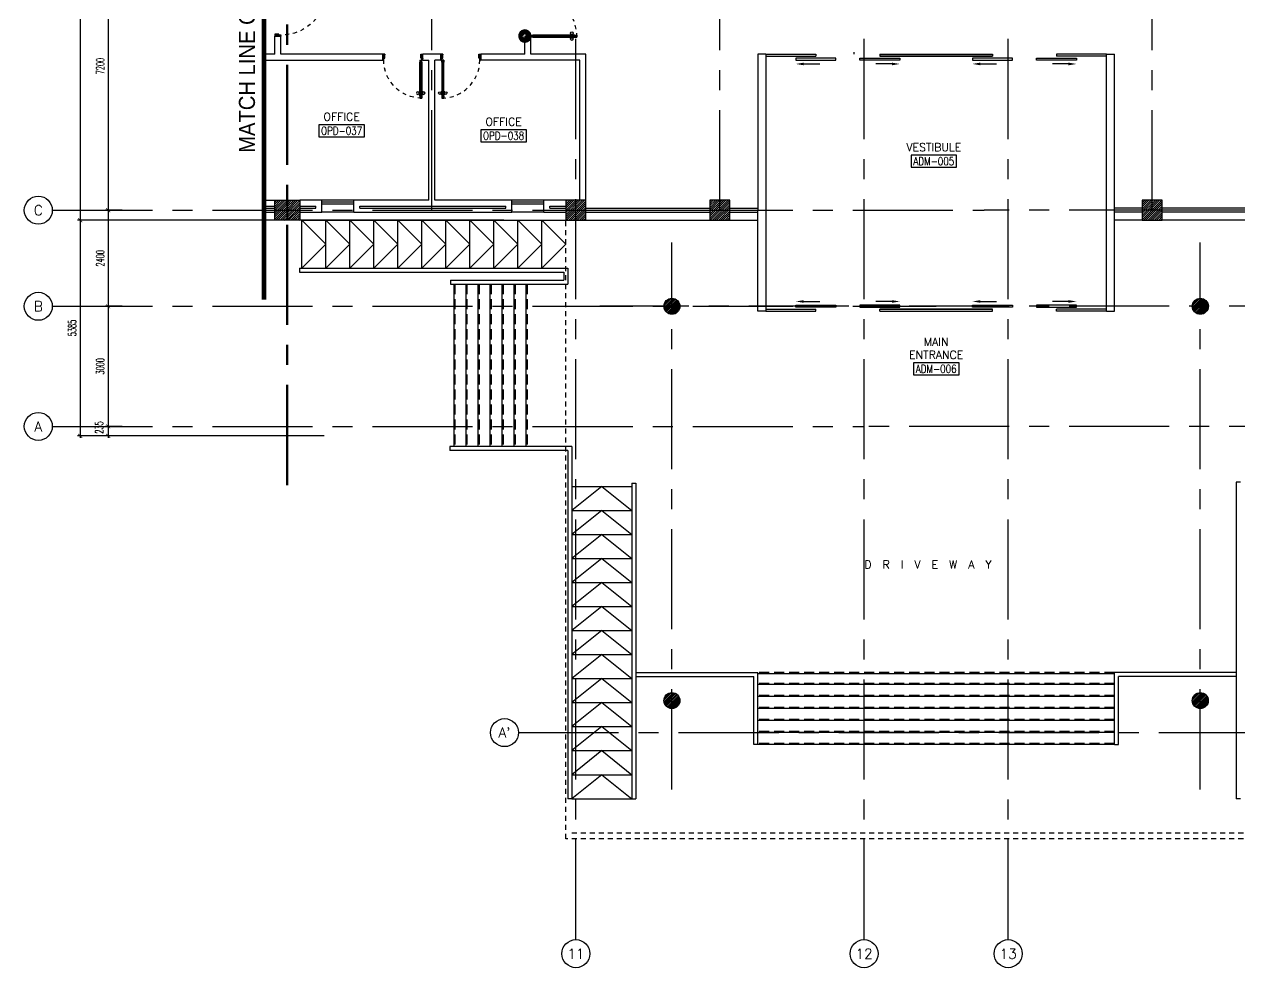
# Model space of a CAD drawing. Extents: x 417866.9 to 417960.2, y 43448 to 43538.2.
# Drawn here: x 417866.92 to 417897.28, y 43447.95 to 43471.52 of the extents above; entities that cross this region are included whole.
import ezdxf
from ezdxf.enums import TextEntityAlignment as Align

# ---------------------------------------------------------------- set-up
doc = ezdxf.new("R2010")
doc.units = 0
doc.header["$MEASUREMENT"] = 0
doc.header["$PDMODE"] = 3
doc.header["$PDSIZE"] = 0.1
for name, pattern in [('CENTER2', [1.125, 0.75, -0.125, 0.125, -0.125]), ('CENTERX2', [4, 2.5, -0.5, 0.5, -0.5]), ('HIDDEN', [0.375, 0.25, -0.125]), ('HIDDEN2', [0.1875, 0.125, -0.0625])]:
    doc.linetypes.add(name, pattern=pattern)
doc.layers.get('0').update_dxf_attribs({"color": 11, "linetype": 'CONTINUOUS'})
doc.layers.get('DEFPOINTS').update_dxf_attribs({"color": 11, "linetype": 'CONTINUOUS'})
for name, color, linetype in [('AX', 11, 'CONTINUOUS'), ('AX-CR', 11, 'CONTINUOUS'), ('AX-DIM', 11, 'CONTINUOUS'), ('AX-TXT', 11, 'CONTINUOUS'), ('AXES', 11, 'CENTERX2'), ('CANOPY-LN', 11, 'CONTINUOUS'), ('COL', 11, 'CONTINUOUS'), ('DOOR', 11, 'CONTINUOUS'), ('ELEV', 11, 'CONTINUOUS'), ('Handrail', 11, 'CONTINUOUS'), ('HAT', 11, 'CONTINUOUS'), ('INSUL', 11, 'CONTINUOUS'), ('Ramb', 11, 'CONTINUOUS'), ('RM-BOX', 11, 'CONTINUOUS'), ('RM-NAME', 11, 'CONTINUOUS'), ('RM-NO', 11, 'CONTINUOUS'), ('SHAFT', 11, 'CONTINUOUS'), ('Step', 11, 'CONTINUOUS'), ('TEXT', 11, 'CONTINUOUS'), ('TXT1', 3, 'CONTINUOUS'), ('WALL', 11, 'CONTINUOUS')]:
    doc.layers.add(name, color=color, linetype=linetype)
doc.layers.add('WIN', color=11, linetype='CONTINUOUS', plot=False)
doc.styles.add('ROMANS', font='ROMANS.shx', dxfattribs={"width": 0.6})
doc.styles.add('TTXT', font='swisse.ttf', dxfattribs={"width": 0.6})
doc.dimstyles.new('STANDARD in', dxfattribs={"dimtxt": 0.2, "dimasz": 0.1, "dimexe": 0.07, "dimexo": 0.05, "dimgap": 0.1, "dimtad": 1, "dimdec": 0, "dimlfac": 1000, "dimzin": 0, "dimdsep": 46, "dimtxsty": 'ROMANS', "dimblk": 'ARCHTICK', "dimcen": 0.05, "dimdle": 0.05, "dimclrd": 7, "dimclre": 7, "dimclrt": 2, "dimadec": 0, "dimazin": 0, "dimtfac": 1, "dimtdec": 0, "dimtmove": 2, "dimatfit": 3, "dimldrblk": 'ARCHTICK', "dimfxl": 0, "dimtolj": 1, "dimtzin": 0, "dimarcsym": 0})

# ---------------------------------------------------------------- blocks, each defined once
blk = doc.blocks.new('COL50')
at = {"layer": 'COL'}
blk.add_lwpolyline([(-250, 250), (-250, -250), (250, -250), (250, 250)], close=True, dxfattribs=at)
blk = doc.blocks.new('*X85')
at = {"color": 0}
for p, q in [((193089, 10708), (193542, 11161)), ((193089, 10761), (193488, 11161)), ((193089, 10814), (193435, 11161)), ((193089, 10867), (193382, 11161)), ((193089, 10920), (193329, 11161)), ((193089, 10973), (193276, 11161)), ((193089, 11026), (193223, 11161)), ((193089, 11079), (193170, 11161)), ((193089, 11132), (193117, 11161)), ((193095, 10661), (193589, 11155)), ((193148, 10661), (193589, 11102)), ((193201, 10661), (193589, 11049)), ((193254, 10661), (193589, 10996)), ((193307, 10661), (193589, 10943)), ((193360, 10661), (193589, 10890)), ((193413, 10661), (193589, 10837)), ((193466, 10661), (193589, 10784)), ((193519, 10661), (193589, 10731)), ((193572, 10661), (193589, 10678))]:
    blk.add_line(p, q, dxfattribs=at)
blk = doc.blocks.new('*X47')
at = {"color": 0}
for p, q in [((84179, 10675), (84665, 11161)), ((84179, 10729), (84612, 11161)), ((84179, 10782), (84559, 11161)), ((84179, 10835), (84506, 11161)), ((84179, 10888), (84453, 11161)), ((84179, 10941), (84400, 11161)), ((84179, 10994), (84347, 11161)), ((84179, 11047), (84294, 11161)), ((84179, 11100), (84240, 11161)), ((84179, 11153), (84187, 11161)), ((84218, 10661), (84679, 11122)), ((84271, 10661), (84679, 11069)), ((84324, 10661), (84679, 11016)), ((84377, 10661), (84679, 10963)), ((84430, 10661), (84679, 10910)), ((84483, 10661), (84679, 10857)), ((84536, 10661), (84679, 10804)), ((84589, 10661), (84679, 10751)), ((84642, 10661), (84679, 10698))]:
    blk.add_line(p, q, dxfattribs=at)
blk = doc.blocks.new('RM1')
at = {"layer": 'RM-BOX'}
blk.add_lwpolyline([(570, -200), (-570, -200), (-570, -500), (570, -500)], close=True, dxfattribs=at)
at = {"layer": 'RM-NAME', "style": 'ROMANS'}
for tag, p in [('ROOMNAME1', (0, 324)), ('ROOMNAME2', (0, 0))]:
    blk.add_attdef(tag, text='', height=200, dxfattribs=at).set_placement(p, align=Align.MIDDLE)
at = {"layer": 'RM-NO', "style": 'ROMANS', "width": 0.8}
blk.add_attdef('ROOMNO', text='', height=200, dxfattribs=at).set_placement((0, -350), align=Align.MIDDLE)
blk = doc.blocks.new('*X129')
at = {"color": 0}
for p, q in [((73379, 10694), (73846, 11161)), ((73379, 10747), (73793, 11161)), ((73379, 10800), (73740, 11161)), ((73379, 10853), (73687, 11161)), ((73379, 10906), (73634, 11161)), ((73379, 10959), (73581, 11161)), ((73379, 11012), (73528, 11161)), ((73379, 11065), (73475, 11161)), ((73379, 11118), (73422, 11161)), ((73399, 10661), (73879, 11141)), ((73452, 10661), (73879, 11088)), ((73505, 10661), (73879, 11035)), ((73558, 10661), (73879, 10982)), ((73611, 10661), (73879, 10929)), ((73664, 10661), (73879, 10876)), ((73717, 10661), (73879, 10823)), ((73770, 10661), (73879, 10770)), ((73823, 10661), (73879, 10717)), ((73876, 10661), (73879, 10664))]:
    blk.add_line(p, q, dxfattribs=at)
blk = doc.blocks.new('DOOR100')
at = {"layer": 'DOOR', "color": 7, "linetype": 'ByBlock'}
for p, q in [((-82, 1128), (-82, 1218)), ((-75, 1218), (-82, 1218)), ((-75, 1250), (-75, 1300)), ((-75, 1300), (-25, 1300)), ((-25, 1300), (-75, 1300)), ((-58, 1250), (-75, 1250)), ((-58, 1250), (-58, 1270)), ((-42, 1270), (-58, 1270)), ((-42, 1250), (-42, 1270)), ((-25, 1250), (-42, 1250)), ((-25, 1250), (-25, 1300)), ((-25, 1218), (-18, 1218)), ((-18, 1128), (-18, 1218)), ((-91, 1205), (-91, 1140)), ((-82, 1205), (-91, 1205)), ((-82, 1140), (-91, 1140)), ((-82, 1205), (-82, 1140)), ((-75, 1128), (-82, 1128)), ((-25, 1128), (-18, 1128)), ((-18, 1205), (-18, 1140)), ((-18, 1205), (-9, 1205)), ((-18, 1140), (-9, 1140)), ((-9, 1205), (-9, 1140)), ((-1200, 0), (-1200, 150)), ((-1200, 150), (-1175, 150)), ((-1200, 150), (-1200, 0)), ((-1150, 0), (-1200, 114)), ((-1150, 0), (-1200, 40)), ((-1150, 0), (-1200, 0)), ((-1175, 150), (-1175, 100)), ((-1175, 100), (-1150, 100)), ((-1150, 0), (-1163, 100)), ((-1150, 100), (-1150, 0)), ((-75, 200), (-58, 200)), ((-75, 150), (-75, 200)), ((-75, 150), (-25, 150)), ((-58, 200), (-58, 180)), ((-58, 180), (-42, 180)), ((-50, 0), (0, 114)), ((-50, 100), (-50, 0)), ((-50, 0), (-37, 100)), ((-25, 100), (-50, 100)), ((-50, 0), (0, 40)), ((-50, 0), (0, 0)), ((-42, 200), (-25, 200)), ((-42, 180), (-42, 200)), ((-25, 200), (-25, 150)), ((0, 150), (-25, 150)), ((-25, 150), (-25, 100)), ((0, 0), (0, 150)), ((0, 150), (0, 0))]:
    blk.add_line(p, q, dxfattribs=at)
at = {"layer": 'DOOR', "linetype": 'ByBlock'}
for p, q in [((-75, 1250), (-75, 200)), ((-58, 200), (-58, 1250)), ((-42, 200), (-42, 1250)), ((-25, 200), (-25, 1250))]:
    blk.add_line(p, q, dxfattribs=at)
at = {"layer": 'DOOR', "color": 7, "linetype": 'ByBlock'}
for centre in [(-124, 1173), (24, 1173)]:
    blk.add_circle(centre, 32.4, dxfattribs=at)
at = {"layer": 'DOOR', "linetype": 'HIDDEN', "ltscale": 0.5}
blk.add_arc((-25, 150), 1150, 90, 180, dxfattribs=at)
at = {"layer": 'DOOR', "color": 7, "linetype": 'ByBlock'}
for centre, radius, start, end in [((-1150, 0), 154, 103.7142, 108.8947), ((-1150, 0), 134, 100.72, 111.8402), ((-1150, 0), 94.4, 90, 121.9818), ((-1150, 0), 74.4, 90, 132.2236), ((-1150, 0), 54.4, 90, 156.7926), ((-1150, 0), 34.4, 90, 180), ((-1150, 0), 14.4, 90, 180), ((-50, 0), 94.4, 58.0182, 90), ((-50, 0), 74.4, 47.7764, 90), ((-50, 0), 54.4, 23.2074, 90), ((-50, 0), 34.4, 0, 90), ((-50, 0), 14.4, 0, 90), ((-50, 0), 134, 68.1598, 79.28), ((-50, 0), 114, 64.0838, 77.3774), ((-50, 0), 154, 71.1053, 76.2858)]:
    blk.add_arc(centre, radius, start, end, dxfattribs=at)
blk = doc.blocks.new('A$C49F1192B')
at = {"layer": 'DOOR', "color": 0, "linetype": 'ByBlock', "xscale": -1, "rotation": 270}
blk.add_blockref('DOOR100', (0, 1200), dxfattribs=at)
blk = doc.blocks.new('AXU')
at = {"layer": 'AX-CR'}
blk.add_circle((0, 350), 350, dxfattribs=at)
at = {"layer": 'AX-TXT', "style": 'ROMANS'}
blk.add_attdef('AX', text='', height=250, dxfattribs=at).set_placement((0, 350), align=Align.MIDDLE)
blk = doc.blocks.new('AXL')
at = {"layer": 'AX-CR'}
blk.add_circle((-350, 0), 350, dxfattribs=at)
at = {"layer": 'AX-TXT', "style": 'ROMANS'}
blk.add_attdef('AX', text='', height=250, dxfattribs=at).set_placement((-350, 0), align=Align.MIDDLE)
blk = doc.blocks.new('C-300')
at = {"layer": 'HAT', "linetype": 'ByBlock', "ltscale": 0.3}
h = blk.add_hatch(dxfattribs=at)
h.set_pattern_fill('ANSI31', color=8, scale=300, style=0)
h.set_pattern_definition([(45, (-258496.182, -82361.005), (-26.5165043, 26.5165043), [])])
h.paths.add_polyline_path([(300, 500), (0, 500), (0, 250), (300, 250)])
h.paths.add_polyline_path([(300, 250), (0, 250), (0, 0), (300, 0)])
at = {"layer": 'COL'}
blk.add_lwpolyline([(0, 500), (300, 500), (300, 0), (0, 0)], close=True, dxfattribs=at)
blk = doc.blocks.new('C-300A')
at = {"layer": 'SHAFT', "color": 6, "linetype": 'ByBlock', "ltscale": 0.3}
for p in [(-300, 0), (20, 0)]:
    blk.add_blockref('C-300', p, dxfattribs=at)
blk = doc.blocks.new('DOOR1000')
at = {"layer": 'DOOR', "color": 7, "linetype": 'ByBlock'}
for p, q in [((-150, 0), (0, 0)), ((-150, 0), (-150, -25)), ((0, -50), (-114, 0)), ((0, -50), (-40, 0)), ((0, -50), (0, 0)), ((-1100, -25), (-1100, -75)), ((-1100, -75), (-1100, -25)), ((-1050, -25), (-1100, -25)), ((-1050, -75), (-1100, -75)), ((-1070, -42), (-1070, -58)), ((-1050, -42), (-1070, -42)), ((-1050, -58), (-1070, -58)), ((-1050, -25), (-1050, -42)), ((-1050, -58), (-1050, -75)), ((-1018, -25), (-1018, -18)), ((-928, -18), (-1018, -18)), ((-1018, -75), (-1018, -82)), ((-928, -82), (-1018, -82)), ((-1005, -18), (-1005, -9)), ((-1005, -9), (-940, -9)), ((-1005, -18), (-940, -18)), ((-1005, -82), (-1005, -91)), ((-1005, -82), (-940, -82)), ((-1005, -91), (-940, -91)), ((-940, -18), (-940, -9)), ((-940, -82), (-940, -91)), ((-928, -25), (-928, -18)), ((-928, -75), (-928, -82)), ((-200, -25), (-150, -25)), ((-200, -42), (-200, -25)), ((-180, -42), (-200, -42)), ((-200, -58), (-180, -58)), ((-200, -75), (-200, -58)), ((-150, -75), (-200, -75)), ((-180, -58), (-180, -42)), ((-150, -25), (-100, -25)), ((-150, -75), (-150, -25)), ((-100, -25), (-100, -50)), ((0, -50), (-100, -37)), ((-100, -50), (0, -50)), ((-150, -975), (-100, -975)), ((-150, -1000), (-150, -975)), ((-150, -1000), (0, -1000)), ((0, -1000), (-150, -1000)), ((0, -950), (-114, -1000)), ((-100, -975), (-100, -950)), ((0, -950), (-100, -963)), ((-100, -950), (0, -950)), ((0, -950), (-40, -1000)), ((0, -950), (0, -1000))]:
    blk.add_line(p, q, dxfattribs=at)
at = {"layer": 'DOOR', "linetype": 'ByBlock'}
for p, q in [((-200, -25), (-1050, -25)), ((-200, -42), (-1050, -42)), ((-200, -58), (-1050, -58)), ((-1050, -75), (-200, -75))]:
    blk.add_line(p, q, dxfattribs=at)
at = {"layer": 'DOOR', "color": 7, "linetype": 'ByBlock'}
for centre in [(-973, 24), (-973, -124)]:
    blk.add_circle(centre, 32.4, dxfattribs=at)
for centre, radius, start, end in [((0, -50), 154, 161.1053, 166.2858), ((0, -50), 94.4, 148.0182, 180), ((0, -50), 134, 158.1598, 169.28), ((0, -50), 114, 154.0838, 167.3774), ((0, -50), 74.4, 137.7764, 180), ((0, -50), 54.4, 113.2074, 180), ((0, -50), 34.4, 90, 180), ((0, -50), 14.4, 90, 180), ((0, -950), 154, 193.7142, 198.8947), ((0, -950), 134, 190.72, 201.8402), ((0, -950), 94.4, 180, 211.9818), ((0, -950), 74.4, 180, 222.2236), ((0, -950), 54.4, 180, 246.7926), ((0, -950), 34.4, 180, 270), ((0, -950), 14.4, 180, 270)]:
    blk.add_arc(centre, radius, start, end, dxfattribs=at)
at = {"layer": 'DOOR', "linetype": 'HIDDEN', "ltscale": 0.5}
blk.add_arc((-150, -25), 950, 180, 270, dxfattribs=at)
blk = doc.blocks.new('AXR')
at = {"layer": 'AX-CR'}
blk.add_circle((350, 0), 350, dxfattribs=at)
at = {"layer": 'AX-TXT', "style": 'ROMANS'}
blk.add_attdef('AX', text='', height=250, dxfattribs=at).set_placement((350, 0), align=Align.MIDDLE)
blk = doc.blocks.new('_ARCHTICK')
at = {"color": 0, "linetype": 'ByBlock', "const_width": 0.15}
blk.add_lwpolyline([(-0.5, -0.5), (0.5, 0.5)], dxfattribs=at)
blk = doc.blocks.new('*D138')
at = {"layer": 'AX-DIM', "color": 7, "lineweight": -2}
for p, q in [((417872.682, 43525.944), (417868.243, 43525.944)), ((417868.313, 43525.994), (417868.313, 43466.574)), ((417878.896, 43466.624), (417868.243, 43466.624))]:
    blk.add_line(p, q, dxfattribs=at)
at = {"layer": 'DEFPOINTS', "color": 0}
for p in [(417872.732, 43525.944), (417868.313, 43466.624), (417878.946, 43466.624)]:
    blk.add_point(p, dxfattribs=at)
at = {"layer": 'AX-DIM', "color": 7, "lineweight": -2, "xscale": 0.1, "yscale": 0.1, "zscale": 0.1}
for p, rotation in [((417868.313, 43525.944), 90), ((417868.313, 43466.624), 270)]:
    blk.add_blockref('_ARCHTICK', p, dxfattribs=dict(at, rotation=rotation))
at = {"layer": 'AX-DIM', "color": 2, "insert": (417868.113, 43496.284), "char_height": 0.2, "attachment_point": 5, "rotation": 90, "style": 'ROMANS'}
blk.add_mtext('\\A1;59320', dxfattribs=at)
blk = doc.blocks.new('*D140')
at = {"layer": 'AX-DIM', "color": 7, "lineweight": -2}
for p, q in [((417868.963, 43466.624), (417868.243, 43466.624)), ((417868.313, 43466.674), (417868.313, 43461.189)), ((417874.405, 43461.239), (417868.243, 43461.239))]:
    blk.add_line(p, q, dxfattribs=at)
at = {"layer": 'DEFPOINTS', "color": 0}
for p in [(417869.013, 43466.624), (417868.313, 43461.239), (417874.455, 43461.239)]:
    blk.add_point(p, dxfattribs=at)
at = {"layer": 'AX-DIM', "color": 7, "lineweight": -2, "xscale": 0.1, "yscale": 0.1, "zscale": 0.1}
for p, rotation in [((417868.313, 43466.624), 90), ((417868.313, 43461.239), 270)]:
    blk.add_blockref('_ARCHTICK', p, dxfattribs=dict(at, rotation=rotation))
at = {"layer": 'AX-DIM', "color": 2, "insert": (417868.113, 43463.932), "char_height": 0.2, "attachment_point": 5, "rotation": 90, "style": 'ROMANS'}
blk.add_mtext('\\A1;5385', dxfattribs=at)
blk = doc.blocks.new('*D141')
at = {"layer": 'AX-DIM', "color": 7, "lineweight": -2}
for p, q in [((417869.363, 43474.074), (417868.943, 43474.074)), ((417869.013, 43474.124), (417869.013, 43466.824)), ((417869.363, 43466.874), (417868.943, 43466.874))]:
    blk.add_line(p, q, dxfattribs=at)
at = {"layer": 'DEFPOINTS', "color": 0}
for p in [(417869.413, 43474.074), (417869.013, 43466.874), (417869.413, 43466.874)]:
    blk.add_point(p, dxfattribs=at)
at = {"layer": 'AX-DIM', "color": 7, "lineweight": -2, "xscale": 0.1, "yscale": 0.1, "zscale": 0.1}
for p, rotation in [((417869.013, 43474.074), 90), ((417869.013, 43466.874), 270)]:
    blk.add_blockref('_ARCHTICK', p, dxfattribs=dict(at, rotation=rotation))
at = {"layer": 'AX-DIM', "color": 2, "insert": (417868.813, 43470.474), "char_height": 0.2, "attachment_point": 5, "rotation": 90, "style": 'ROMANS'}
blk.add_mtext('\\A1;7200', dxfattribs=at)
blk = doc.blocks.new('*D142')
at = {"layer": 'AX-DIM', "color": 7, "lineweight": -2}
for p, q in [((417869.363, 43466.874), (417868.943, 43466.874)), ((417869.013, 43466.924), (417869.013, 43464.424)), ((417869.363, 43464.474), (417868.943, 43464.474))]:
    blk.add_line(p, q, dxfattribs=at)
at = {"layer": 'DEFPOINTS', "color": 0}
for p in [(417869.413, 43466.874), (417869.013, 43464.474), (417869.413, 43464.474)]:
    blk.add_point(p, dxfattribs=at)
at = {"layer": 'AX-DIM', "color": 7, "lineweight": -2, "xscale": 0.1, "yscale": 0.1, "zscale": 0.1}
for p, rotation in [((417869.013, 43466.874), 90), ((417869.013, 43464.474), 270)]:
    blk.add_blockref('_ARCHTICK', p, dxfattribs=dict(at, rotation=rotation))
at = {"layer": 'AX-DIM', "color": 2, "insert": (417868.813, 43465.674), "char_height": 0.2, "attachment_point": 5, "rotation": 90, "style": 'ROMANS'}
blk.add_mtext('\\A1;2400', dxfattribs=at)
blk = doc.blocks.new('*D143')
at = {"layer": 'AX-DIM', "color": 7, "lineweight": -2}
for p, q in [((417869.363, 43464.474), (417868.943, 43464.474)), ((417869.013, 43464.524), (417869.013, 43461.424)), ((417869.363, 43461.474), (417868.943, 43461.474))]:
    blk.add_line(p, q, dxfattribs=at)
at = {"layer": 'DEFPOINTS', "color": 0}
for p in [(417869.413, 43464.474), (417869.013, 43461.474), (417869.413, 43461.474)]:
    blk.add_point(p, dxfattribs=at)
at = {"layer": 'AX-DIM', "color": 7, "lineweight": -2, "xscale": 0.1, "yscale": 0.1, "zscale": 0.1}
for p, rotation in [((417869.013, 43464.474), 90), ((417869.013, 43461.474), 270)]:
    blk.add_blockref('_ARCHTICK', p, dxfattribs=dict(at, rotation=rotation))
at = {"layer": 'AX-DIM', "color": 2, "insert": (417868.813, 43462.974), "char_height": 0.2, "attachment_point": 5, "rotation": 90, "style": 'ROMANS'}
blk.add_mtext('\\A1;3000', dxfattribs=at)
blk = doc.blocks.new('*D144')
at = {"layer": 'AX-DIM', "color": 7, "lineweight": -2}
for p, q in [((417869.363, 43461.474), (417868.943, 43461.474)), ((417869.013, 43461.524), (417869.013, 43461.189)), ((417869.363, 43461.239), (417868.943, 43461.239))]:
    blk.add_line(p, q, dxfattribs=at)
at = {"layer": 'DEFPOINTS', "color": 0}
for p in [(417869.413, 43461.474), (417869.013, 43461.239), (417869.413, 43461.239)]:
    blk.add_point(p, dxfattribs=at)
at = {"layer": 'AX-DIM', "color": 7, "lineweight": -2, "xscale": 0.1, "yscale": 0.1, "zscale": 0.1}
for p, rotation in [((417869.013, 43461.474), 90), ((417869.013, 43461.239), 270)]:
    blk.add_blockref('_ARCHTICK', p, dxfattribs=dict(at, rotation=rotation))
at = {"layer": 'AX-DIM', "color": 2, "insert": (417868.786, 43461.447), "char_height": 0.2, "attachment_point": 5, "rotation": 90, "style": 'ROMANS'}
blk.add_mtext('\\A1;235', dxfattribs=at)

msp = doc.modelspace()

# ---------------------------------------------------------------- hatches: boundary and pattern name
at = {"layer": 'HAT'}
h = msp.add_hatch(dxfattribs=at)
h.set_pattern_fill('ANSI31', color=256, scale=0.24, style=0)
h.set_pattern_definition([(45, (417834.10438, 43429.566767), (-0.021213203, 0.021213203), [])])
h.paths.add_polyline_path([(417882.8966, 43464.4743), (417883.0966, 43464.4743), (417883.0966, 43464.6743, 0.4142136)])
h.paths.add_polyline_path([(417883.0966, 43464.6743), (417883.0966, 43464.4743), (417883.2966, 43464.4743, 0.4142136)])
h.paths.add_polyline_path([(417883.2966, 43464.4743), (417883.0966, 43464.4743), (417883.0966, 43464.2743, 0.4142136)])
h.paths.add_polyline_path([(417883.0966, 43464.4743), (417882.8966, 43464.4743, 0.4142136), (417883.0966, 43464.2743)])
h = msp.add_hatch(dxfattribs=at)
h.set_pattern_fill('ANSI31', color=256, scale=0.24, style=0)
h.set_pattern_definition([(45, (417847.30438, 43429.566767), (-0.021213203, 0.021213203), [])])
h.paths.add_polyline_path([(417896.0966, 43464.4743), (417896.2966, 43464.4743), (417896.2966, 43464.6743, 0.4142136)])
h.paths.add_polyline_path([(417896.2966, 43464.6743), (417896.2966, 43464.4743), (417896.4966, 43464.4743, 0.4142136)])
h.paths.add_polyline_path([(417896.4966, 43464.4743), (417896.2966, 43464.4743), (417896.2966, 43464.2743, 0.4142136)])
h.paths.add_polyline_path([(417896.2966, 43464.4743), (417896.0966, 43464.4743, 0.4142136), (417896.2966, 43464.2743)])
h = msp.add_hatch(dxfattribs=at)
h.set_pattern_fill('ANSI31', color=256, scale=0.24, style=0)
h.set_pattern_definition([(45, (417834.10438, 43419.716767), (-0.021213203, 0.021213203), [])])
h.paths.add_polyline_path([(417882.8966, 43454.6243), (417883.0966, 43454.6243), (417883.0966, 43454.8243, 0.4142136)])
h.paths.add_polyline_path([(417883.0966, 43454.8243), (417883.0966, 43454.6243), (417883.2966, 43454.6243, 0.4142136)])
h.paths.add_polyline_path([(417883.2966, 43454.6243), (417883.0966, 43454.6243), (417883.0966, 43454.4243, 0.4142136)])
h.paths.add_polyline_path([(417883.0966, 43454.6243), (417882.8966, 43454.6243, 0.4142136), (417883.0966, 43454.4243)])
h = msp.add_hatch(dxfattribs=at)
h.set_pattern_fill('ANSI31', color=256, scale=0.24, style=0)
h.set_pattern_definition([(45, (417847.30438, 43419.716767), (-0.021213203, 0.021213203), [])])
h.paths.add_polyline_path([(417896.0966, 43454.6243), (417896.2966, 43454.6243), (417896.2966, 43454.8243, 0.4142136)])
h.paths.add_polyline_path([(417896.2966, 43454.8243), (417896.2966, 43454.6243), (417896.4966, 43454.6243, 0.4142136)])
h.paths.add_polyline_path([(417896.4966, 43454.6243), (417896.2966, 43454.6243), (417896.2966, 43454.4243, 0.4142136)])
h.paths.add_polyline_path([(417896.2966, 43454.6243), (417896.0966, 43454.6243, 0.4142136), (417896.2966, 43454.4243)])

# ---------------------------------------------------------------- linework, layer by layer
at = {"layer": 'AXES'}
for p, q in [((417873.4766, 43460.01), (417873.4766, 43537.5491)), ((417873.4966, 43460.01), (417873.4966, 43537.5491)), ((417880.6966, 43448.6529), (417880.6966, 43537.5491)), ((417887.8966, 43448.6529), (417887.8966, 43537.5491)), ((417891.4966, 43448.6529), (417891.4966, 43537.5491)), ((417877.0966, 43466.8743), (417877.0966, 43525.6943)), ((417895.0966, 43466.8743), (417895.0966, 43525.6943)), ((417884.2966, 43466.8743), (417884.2966, 43525.4443)), ((417867.6171, 43466.8743), (417890.8966, 43466.8743)), ((417959.5194, 43466.8743), (417890.8966, 43466.8743)), ((417883.0966, 43452.4071), (417883.0966, 43466.069)), ((417896.2966, 43452.4071), (417896.2966, 43466.069)), ((417867.6171, 43464.4743), (417889.6966, 43464.4743)), ((417959.5194, 43464.4743), (417881.2966, 43464.4743)), ((417959.5194, 43464.4743), (417889.6966, 43464.4743)), ((417867.6171, 43461.4743), (417887.8966, 43461.4743)), ((417959.5194, 43461.4743), (417887.8966, 43461.4743)), ((417959.5194, 43461.4743), (417887.8966, 43461.4743)), ((417879.2641, 43453.8243), (417897.852, 43453.8243))]:
    msp.add_line(p, q, dxfattribs=at)
at = {"layer": 'CANOPY-LN', "linetype": 'HIDDEN2'}
for p, q in [((417880.4466, 43451.1743), (417880.4466, 43466.6243)), ((417898.9466, 43451.1743), (417880.4466, 43451.1743))]:
    msp.add_line(p, q, dxfattribs=at)
at = {"layer": 'CANOPY-LN', "color": 8, "linetype": 'HIDDEN2'}
msp.add_line((417880.5966, 43451.3243), (417898.7966, 43451.3243), dxfattribs=at)
at = {"layer": 'DOOR'}
for p, q in [((417887.6466, 43470.7743), (417887.6466, 43470.8243)), ((417885.4409, 43470.7743), (417886.6909, 43470.7743)), ((417885.4409, 43470.7243), (417886.6909, 43470.7243)), ((417886.3909, 43470.5285), (417886.7909, 43470.5285)), ((417886.3909, 43470.5285), (417886.7909, 43470.5285)), ((417886.6909, 43470.7743), (417886.6909, 43470.7243)), ((417888.5909, 43470.5285), (417888.1909, 43470.5285)), ((417888.5909, 43470.5285), (417888.1909, 43470.5285)), ((417888.2909, 43470.7743), (417891.1023, 43470.7743)), ((417888.2909, 43470.7743), (417888.2909, 43470.7243)), ((417888.2909, 43470.7243), (417891.1023, 43470.7243)), ((417890.8023, 43470.5285), (417891.2023, 43470.5285)), ((417890.8023, 43470.5285), (417891.2023, 43470.5285)), ((417891.1023, 43470.7743), (417891.1023, 43470.7243)), ((417893.0023, 43470.5285), (417892.6023, 43470.5285)), ((417893.0023, 43470.5285), (417892.6023, 43470.5285)), ((417892.7023, 43470.7743), (417892.7023, 43470.7243)), ((417893.9523, 43470.7743), (417892.7023, 43470.7743)), ((417893.9523, 43470.7243), (417892.7023, 43470.7243)), ((417886.3909, 43464.5952), (417886.7909, 43464.5952)), ((417886.3909, 43464.5952), (417886.7909, 43464.5952)), ((417888.5909, 43464.5952), (417888.1909, 43464.5952)), ((417888.5909, 43464.5952), (417888.1909, 43464.5952)), ((417890.8023, 43464.5952), (417891.2023, 43464.5952)), ((417890.8023, 43464.5952), (417891.2023, 43464.5952)), ((417893.0023, 43464.5952), (417892.6023, 43464.5952)), ((417893.0023, 43464.5952), (417892.6023, 43464.5952)), ((417885.4409, 43464.3993), (417886.6909, 43464.3993)), ((417885.4409, 43464.3493), (417886.6909, 43464.3493)), ((417886.6909, 43464.3493), (417886.6909, 43464.3993)), ((417888.2909, 43464.3993), (417891.1023, 43464.3993)), ((417888.2909, 43464.3493), (417888.2909, 43464.3993)), ((417888.2909, 43464.3493), (417891.1023, 43464.3493)), ((417891.1023, 43464.3493), (417891.1023, 43464.3993)), ((417892.7023, 43464.3493), (417892.7023, 43464.3993)), ((417893.9523, 43464.3993), (417892.7023, 43464.3993)), ((417893.9523, 43464.3493), (417892.7023, 43464.3493))]:
    msp.add_line(p, q, dxfattribs=at)
for points in [[(417886.1909, 43470.6743), (417886.1909, 43470.6243), (417887.1909, 43470.6243), (417887.1909, 43470.6743), (417886.1909, 43470.6743)], [(417886.1909, 43470.6743), (417886.1909, 43470.6243), (417887.1909, 43470.6243), (417887.1909, 43470.6743), (417886.1909, 43470.6743)], [(417888.7909, 43470.6743), (417888.7909, 43470.6243), (417887.7909, 43470.6243), (417887.7909, 43470.6743), (417888.7909, 43470.6743)], [(417888.7909, 43470.6743), (417888.7909, 43470.6243), (417887.7909, 43470.6243), (417887.7909, 43470.6743), (417888.7909, 43470.6743)], [(417888.2909, 43470.7743), (417891.1023, 43470.7743), (417891.1023, 43470.7243), (417888.2909, 43470.7243)], [(417890.6023, 43470.6743), (417890.6023, 43470.6243), (417891.6023, 43470.6243), (417891.6023, 43470.6743), (417890.6023, 43470.6743)], [(417890.6023, 43470.6743), (417890.6023, 43470.6243), (417891.6023, 43470.6243), (417891.6023, 43470.6743), (417890.6023, 43470.6743)], [(417893.2023, 43470.6743), (417893.2023, 43470.6243), (417892.2023, 43470.6243), (417892.2023, 43470.6743), (417893.2023, 43470.6743)], [(417893.2023, 43470.6743), (417893.2023, 43470.6243), (417892.2023, 43470.6243), (417892.2023, 43470.6743), (417893.2023, 43470.6743)], [(417886.1909, 43464.4493), (417886.1909, 43464.4993), (417887.1909, 43464.4993), (417887.1909, 43464.4493), (417886.1909, 43464.4493)], [(417886.1909, 43464.4493), (417886.1909, 43464.4993), (417887.1909, 43464.4993), (417887.1909, 43464.4493), (417886.1909, 43464.4493)], [(417888.7909, 43464.4493), (417888.7909, 43464.4993), (417887.7909, 43464.4993), (417887.7909, 43464.4493), (417888.7909, 43464.4493)], [(417888.7909, 43464.4493), (417888.7909, 43464.4993), (417887.7909, 43464.4993), (417887.7909, 43464.4493), (417888.7909, 43464.4493)], [(417890.6023, 43464.4493), (417890.6023, 43464.4993), (417891.6023, 43464.4993), (417891.6023, 43464.4493), (417890.6023, 43464.4493)], [(417890.6023, 43464.4493), (417890.6023, 43464.4993), (417891.6023, 43464.4993), (417891.6023, 43464.4493), (417890.6023, 43464.4493)], [(417893.2023, 43464.4493), (417893.2023, 43464.4993), (417892.2023, 43464.4993), (417892.2023, 43464.4493), (417893.2023, 43464.4493)], [(417893.2023, 43464.4493), (417893.2023, 43464.4993), (417892.2023, 43464.4993), (417892.2023, 43464.4493), (417893.2023, 43464.4493)], [(417888.2909, 43464.3493), (417891.1023, 43464.3493), (417891.1023, 43464.3993), (417888.2909, 43464.3993)]]:
    msp.add_lwpolyline(points, dxfattribs=at)
for points in [[(417886.3909, 43470.4951), (417886.3909, 43470.5618), (417886.1909, 43470.5285)], [(417886.3909, 43470.4951), (417886.3909, 43470.5618), (417886.1909, 43470.5285)], [(417888.5909, 43470.4951), (417888.5909, 43470.5618), (417888.7909, 43470.5285)], [(417888.5909, 43470.4951), (417888.5909, 43470.5618), (417888.7909, 43470.5285)], [(417890.8023, 43470.4951), (417890.8023, 43470.5618), (417890.6023, 43470.5285)], [(417890.8023, 43470.4951), (417890.8023, 43470.5618), (417890.6023, 43470.5285)], [(417893.0023, 43470.4951), (417893.0023, 43470.5618), (417893.2023, 43470.5285)], [(417893.0023, 43470.4951), (417893.0023, 43470.5618), (417893.2023, 43470.5285)], [(417886.3909, 43464.6285), (417886.3909, 43464.5618), (417886.1909, 43464.5952)], [(417886.3909, 43464.6285), (417886.3909, 43464.5618), (417886.1909, 43464.5952)], [(417888.5909, 43464.6285), (417888.5909, 43464.5618), (417888.7909, 43464.5952)], [(417888.5909, 43464.6285), (417888.5909, 43464.5618), (417888.7909, 43464.5952)], [(417890.8023, 43464.6285), (417890.8023, 43464.5618), (417890.6023, 43464.5952)], [(417890.8023, 43464.6285), (417890.8023, 43464.5618), (417890.6023, 43464.5952)], [(417893.0023, 43464.6285), (417893.0023, 43464.5618), (417893.2023, 43464.5952)], [(417893.0023, 43464.6285), (417893.0023, 43464.5618), (417893.2023, 43464.5952)]]:
    msp.add_solid(points, dxfattribs=at)
at = {"layer": 'ELEV', "linetype": 'CENTER2', "const_width": 0.12}
msp.add_lwpolyline([(417872.903, 43464.6371), (417872.903, 43528.0943)], dxfattribs=at)
at = {"layer": 'Handrail'}
for p, q in [((417873.8466, 43466.6243), (417880.4466, 43466.6243)), ((417873.7928, 43465.4243), (417880.4966, 43465.4243)), ((417873.7928, 43465.4243), (417873.7928, 43465.3243)), ((417880.3966, 43465.4243), (417880.3966, 43465.4243)), ((417880.4966, 43465.4243), (417880.4966, 43465.0243)), ((417873.7928, 43465.3243), (417880.3966, 43465.3243)), ((417877.5648, 43465.1243), (417880.3966, 43465.1243)), ((417877.5648, 43465.1243), (417877.5648, 43465.0243)), ((417880.3966, 43465.3243), (417880.3966, 43465.1243)), ((417877.5648, 43465.0243), (417880.4966, 43465.0243)), ((417880.5966, 43460.9743), (417877.5466, 43460.9743)), ((417877.5466, 43460.9743), (417877.5466, 43460.8743)), ((417880.4966, 43460.8743), (417877.5466, 43460.8743)), ((417880.4966, 43460.8743), (417880.4966, 43452.1743)), ((417880.5966, 43460.9743), (417880.5966, 43452.1743)), ((417882.0966, 43460.0528), (417882.0966, 43452.1743)), ((417882.0966, 43460.0528), (417882.1966, 43460.0528)), ((417882.1966, 43460.0528), (417882.1966, 43452.1743)), ((417897.1966, 43460.0831), (417897.1966, 43452.1743)), ((417897.2966, 43460.0831), (417897.1966, 43460.0831)), ((417882.1966, 43455.3243), (417885.2409, 43455.3243)), ((417882.1966, 43455.2243), (417885.1409, 43455.2243)), ((417885.1409, 43453.5243), (417885.1409, 43455.2243)), ((417885.2409, 43453.5243), (417885.2409, 43455.3243)), ((417894.1523, 43453.5243), (417894.1523, 43455.3243)), ((417897.1966, 43455.3243), (417894.1523, 43455.3243)), ((417897.1966, 43455.2243), (417894.2523, 43455.2243)), ((417894.2523, 43453.5243), (417894.2523, 43455.2243)), ((417885.2409, 43453.5243), (417885.1409, 43453.5243)), ((417894.1523, 43453.5243), (417894.2523, 43453.5243)), ((417880.5966, 43452.1743), (417880.4966, 43452.1743)), ((417882.0966, 43452.1743), (417882.1966, 43452.1743)), ((417897.2966, 43452.1743), (417897.1966, 43452.1743))]:
    msp.add_line(p, q, dxfattribs=at)
at = {"layer": 'INSUL'}
for p, q in [((417872.9677, 43466.9743), (417873.1766, 43466.9743)), ((417872.9677, 43466.9243), (417873.1766, 43466.9243)), ((417873.7966, 43466.9743), (417874.1966, 43466.9743)), ((417873.7966, 43466.9243), (417874.1966, 43466.9243)), ((417874.1966, 43466.9243), (417874.1966, 43466.9743)), ((417875.2966, 43466.9743), (417878.9466, 43466.9743)), ((417875.2966, 43466.9243), (417875.2966, 43466.9743)), ((417875.2966, 43466.9243), (417878.9466, 43466.9243)), ((417878.9466, 43466.9243), (417878.9466, 43466.9743)), ((417880.0466, 43466.9243), (417880.0466, 43466.9743)), ((417880.0466, 43466.9743), (417880.4466, 43466.9743)), ((417880.0466, 43466.9243), (417880.4466, 43466.9243))]:
    msp.add_line(p, q, dxfattribs=at)
at = {"layer": 'Ramb'}
for p, q in [((417885.6466, 43470.7743), (417886.2695, 43470.7743)), ((417873.8466, 43465.4243), (417873.8466, 43466.6243)), ((417874.4466, 43466.0243), (417873.8466, 43466.6243)), ((417874.4466, 43465.4243), (417874.4466, 43466.6243)), ((417875.0466, 43466.0243), (417874.4466, 43466.6243)), ((417875.0466, 43465.4243), (417875.0466, 43466.6243)), ((417875.6466, 43466.0243), (417875.0466, 43466.6243)), ((417875.6466, 43465.4243), (417875.6466, 43466.6243)), ((417876.2466, 43466.0243), (417875.6466, 43466.6243)), ((417876.2466, 43465.4243), (417876.2466, 43466.6243)), ((417876.8466, 43466.0243), (417876.2466, 43466.6243)), ((417876.8466, 43465.4243), (417876.8466, 43466.6243)), ((417877.4466, 43466.0243), (417876.8466, 43466.6243)), ((417877.4466, 43465.4243), (417877.4466, 43466.6243)), ((417878.0466, 43466.0243), (417877.4466, 43466.6243)), ((417878.0466, 43465.4243), (417878.0466, 43466.6243)), ((417878.6466, 43466.0243), (417878.0466, 43466.6243)), ((417878.6466, 43465.4243), (417878.6466, 43466.6243)), ((417879.2466, 43466.0243), (417878.6466, 43466.6243)), ((417879.2466, 43465.4243), (417879.2466, 43466.6243)), ((417879.8466, 43466.0243), (417879.2466, 43466.6243)), ((417879.8466, 43465.4243), (417879.8466, 43466.6243)), ((417880.4466, 43466.0243), (417879.8466, 43466.6243)), ((417874.4466, 43466.0243), (417873.8466, 43465.4243)), ((417875.0466, 43466.0243), (417874.4466, 43465.4243)), ((417875.6466, 43466.0243), (417875.0466, 43465.4243)), ((417876.2466, 43466.0243), (417875.6466, 43465.4243)), ((417876.8466, 43466.0243), (417876.2466, 43465.4243)), ((417877.4466, 43466.0243), (417876.8466, 43465.4243)), ((417878.0466, 43466.0243), (417877.4466, 43465.4243)), ((417878.6466, 43466.0243), (417878.0466, 43465.4243)), ((417879.2466, 43466.0243), (417878.6466, 43465.4243)), ((417879.8466, 43466.0243), (417879.2466, 43465.4243)), ((417880.4466, 43466.0243), (417879.8466, 43465.4243)), ((417880.5966, 43459.9743), (417882.0966, 43459.9743)), ((417881.3466, 43459.9743), (417880.5966, 43459.3743)), ((417881.3466, 43459.9743), (417882.0966, 43459.3743)), ((417880.5966, 43459.3743), (417882.0966, 43459.3743)), ((417881.3466, 43459.3743), (417880.5966, 43458.7743)), ((417881.3466, 43459.3743), (417882.0966, 43458.7743)), ((417880.5966, 43458.7743), (417882.0966, 43458.7743)), ((417881.3466, 43458.7743), (417880.5966, 43458.1743)), ((417881.3466, 43458.7743), (417882.0966, 43458.1743)), ((417880.5966, 43458.1743), (417882.0966, 43458.1743)), ((417881.3466, 43458.1743), (417880.5966, 43457.5743)), ((417881.3466, 43458.1743), (417882.0966, 43457.5743)), ((417880.5966, 43457.5743), (417882.0966, 43457.5743)), ((417881.3466, 43457.5743), (417880.5966, 43456.9743)), ((417881.3466, 43457.5743), (417882.0966, 43456.9743)), ((417880.5966, 43456.9743), (417882.0966, 43456.9743)), ((417881.3466, 43456.9743), (417880.5966, 43456.3743)), ((417881.3466, 43456.9743), (417882.0966, 43456.3743)), ((417880.5966, 43456.3743), (417882.0966, 43456.3743)), ((417881.3466, 43456.3743), (417880.5966, 43455.7743)), ((417881.3466, 43456.3743), (417882.0966, 43455.7743)), ((417880.5966, 43455.7743), (417882.0966, 43455.7743)), ((417881.3466, 43455.7743), (417880.5966, 43455.1743)), ((417881.3466, 43455.7743), (417882.0966, 43455.1743)), ((417880.5966, 43455.1743), (417882.0966, 43455.1743)), ((417881.3466, 43455.1743), (417880.5966, 43454.5743)), ((417881.3466, 43455.1743), (417882.0966, 43454.5743)), ((417880.5966, 43454.5743), (417882.0966, 43454.5743)), ((417881.3466, 43454.5743), (417880.5966, 43453.9743)), ((417881.3466, 43454.5743), (417882.0966, 43453.9743)), ((417880.5966, 43453.9743), (417882.0966, 43453.9743)), ((417881.3466, 43453.9743), (417880.5966, 43453.3743)), ((417881.3466, 43453.9743), (417882.0966, 43453.3743)), ((417880.5966, 43453.3743), (417882.0966, 43453.3743)), ((417881.3466, 43453.3743), (417880.5966, 43452.7743)), ((417881.3466, 43453.3743), (417882.0966, 43452.7743)), ((417880.5966, 43452.7743), (417882.0966, 43452.7743)), ((417881.3466, 43452.7743), (417880.5966, 43452.1743)), ((417881.3466, 43452.7743), (417882.0966, 43452.1743)), ((417880.5966, 43452.1743), (417882.0966, 43452.1743))]:
    msp.add_line(p, q, dxfattribs=at)
at = {"layer": 'Step'}
for p, q in [((417877.6466, 43465.0243), (417877.6466, 43460.9743)), ((417877.9466, 43465.0243), (417877.9466, 43460.9743)), ((417878.2466, 43465.0243), (417878.2466, 43460.9743)), ((417878.5466, 43465.0243), (417878.5466, 43460.9743)), ((417878.8466, 43465.0243), (417878.8466, 43460.9743)), ((417879.1466, 43465.0243), (417879.1466, 43460.9743)), ((417879.4466, 43465.0243), (417879.4466, 43460.9743)), ((417894.1523, 43455.2943), (417885.2409, 43455.2943)), ((417894.1523, 43455.0243), (417885.2409, 43455.0243)), ((417894.1523, 43454.7243), (417885.2409, 43454.7243)), ((417894.1523, 43454.4243), (417885.2409, 43454.4243)), ((417894.1523, 43454.1243), (417885.2409, 43454.1243)), ((417894.1523, 43453.8243), (417885.2409, 43453.8243)), ((417894.1523, 43453.5243), (417885.2409, 43453.5243))]:
    msp.add_line(p, q, dxfattribs=at)
at = {"layer": 'Step', "linetype": 'HIDDEN'}
for p, q in [((417877.6766, 43465.0243), (417877.6766, 43460.9743)), ((417877.9766, 43465.0243), (417877.9766, 43460.9743)), ((417878.2766, 43465.0243), (417878.2766, 43460.9743)), ((417878.5766, 43465.0243), (417878.5766, 43460.9743)), ((417878.8766, 43465.0243), (417878.8766, 43460.9743)), ((417879.1766, 43465.0243), (417879.1766, 43460.9743)), ((417879.4766, 43465.0243), (417879.4766, 43460.9743)), ((417894.1523, 43455.3243), (417885.2409, 43455.3243)), ((417894.1523, 43455.0543), (417885.2409, 43455.0543)), ((417894.1523, 43454.7543), (417885.2409, 43454.7543)), ((417894.1523, 43454.4543), (417885.2409, 43454.4543)), ((417894.1523, 43454.1543), (417885.2409, 43454.1543)), ((417894.1523, 43453.8543), (417885.2409, 43453.8543)), ((417894.1523, 43453.5543), (417885.2409, 43453.5543))]:
    msp.add_line(p, q, dxfattribs=at)
at = {"layer": 'WALL'}
for p, q in [((417873.3266, 43471.2243), (417873.1766, 43471.2243)), ((417873.1766, 43470.7743), (417873.1766, 43471.2243)), ((417873.3266, 43470.7743), (417873.3266, 43471.2243)), ((417879.4216, 43470.7743), (417879.4216, 43471.1743)), ((417879.5716, 43471.1743), (417879.4216, 43471.1743)), ((417879.5716, 43470.7743), (417879.5716, 43471.1743)), ((417873.1766, 43470.7743), (417872.9677, 43470.7743)), ((417872.9677, 43470.6243), (417875.8716, 43470.6243)), ((417875.8716, 43470.7743), (417873.3266, 43470.7743)), ((417875.8716, 43470.6243), (417875.8716, 43470.7743)), ((417877.3216, 43470.7743), (417876.8716, 43470.7743)), ((417876.8716, 43470.6243), (417876.8716, 43470.7743)), ((417876.8716, 43470.6243), (417877.0216, 43470.6243)), ((417877.0216, 43467.1243), (417877.0216, 43470.6243)), ((417877.1716, 43467.1243), (417877.1716, 43470.6243)), ((417877.3216, 43470.6243), (417877.1716, 43470.6243)), ((417877.3216, 43470.6243), (417877.3216, 43470.7743)), ((417879.4216, 43470.7743), (417878.3216, 43470.7743)), ((417878.3216, 43470.6243), (417878.3216, 43470.7743)), ((417880.7966, 43470.6243), (417878.3216, 43470.6243)), ((417880.9466, 43470.7743), (417879.5716, 43470.7743)), ((417880.7966, 43467.1243), (417880.7966, 43470.6243)), ((417880.9466, 43467.1243), (417880.9466, 43470.7743)), ((417885.2409, 43470.7743), (417885.2409, 43466.8743)), ((417885.4409, 43470.7743), (417885.2409, 43470.7743)), ((417885.4409, 43470.7743), (417885.4409, 43464.3493)), ((417893.9523, 43464.3493), (417893.9523, 43470.7743)), ((417893.9523, 43470.7743), (417894.1523, 43470.7743)), ((417894.1523, 43464.3493), (417894.1523, 43470.7743)), ((417872.9677, 43467.1243), (417873.2266, 43467.1243)), ((417874.3466, 43467.1243), (417873.7966, 43467.1243)), ((417874.3466, 43466.8243), (417874.3466, 43467.1243)), ((417875.1466, 43466.8243), (417875.1466, 43467.1243)), ((417877.0216, 43467.1243), (417875.1466, 43467.1243)), ((417879.0966, 43467.1243), (417877.1716, 43467.1243)), ((417879.0966, 43466.8243), (417879.0966, 43467.1243)), ((417880.9466, 43467.1243), (417879.8966, 43467.1243)), ((417879.8966, 43466.8243), (417879.8966, 43467.1243)), ((417885.2409, 43464.3493), (417885.2409, 43466.8743)), ((417872.9677, 43466.8243), (417873.1766, 43466.8243)), ((417873.7966, 43466.8243), (417874.3466, 43466.8243)), ((417875.1466, 43466.8243), (417879.0966, 43466.8243)), ((417879.8966, 43466.8243), (417880.4466, 43466.8243)), ((417885.4409, 43464.3493), (417885.2409, 43464.3493)), ((417893.9523, 43464.3493), (417894.1523, 43464.3493))]:
    msp.add_line(p, q, dxfattribs=at)
for centre in [(417883.0966, 43464.4743), (417896.2966, 43464.4743), (417883.0966, 43454.6243), (417896.2966, 43454.6243)]:
    msp.add_circle(centre, 0.2, dxfattribs=at)
at = {"layer": 'WIN'}
for p, q in [((417875.1466, 43467.1243), (417874.3466, 43467.1243)), ((417875.1466, 43467.0743), (417874.3466, 43467.0743)), ((417875.1466, 43467.0243), (417874.3466, 43467.0243)), ((417879.8966, 43467.1243), (417879.0966, 43467.1243)), ((417879.8966, 43467.0743), (417879.0966, 43467.0743)), ((417879.8966, 43467.0243), (417879.0966, 43467.0243)), ((417880.9466, 43466.9243), (417884.0466, 43466.9243)), ((417880.9466, 43466.8743), (417884.0466, 43466.8743)), ((417884.5466, 43466.9243), (417885.2409, 43466.9243)), ((417884.5466, 43466.8743), (417885.2409, 43466.8743)), ((417894.8466, 43466.9243), (417894.1523, 43466.9243)), ((417894.8466, 43466.8743), (417894.1523, 43466.8743)), ((417898.4466, 43466.9243), (417895.3466, 43466.9243)), ((417898.4466, 43466.8743), (417895.3466, 43466.8743)), ((417875.1466, 43466.8243), (417874.3466, 43466.8243)), ((417879.8966, 43466.8243), (417879.0966, 43466.8243)), ((417880.9466, 43466.8243), (417884.0466, 43466.8243)), ((417880.9466, 43466.6243), (417884.0466, 43466.6243)), ((417884.5466, 43466.8243), (417885.2409, 43466.8243)), ((417884.5466, 43466.6243), (417885.2409, 43466.6243)), ((417894.8466, 43466.8243), (417894.1523, 43466.8243)), ((417894.8466, 43466.6243), (417894.1523, 43466.6243)), ((417898.4466, 43466.8243), (417895.3466, 43466.8243)), ((417898.4466, 43466.6243), (417895.3466, 43466.6243))]:
    msp.add_line(p, q, dxfattribs=at)

# ---------------------------------------------------------------- block references
at = {"layer": 'AX', "xscale": 0.001000000047497451, "yscale": 0.0009999999892897904, "zscale": 0.001}
for name, p, values in [('AXL', (417879.2641, 43453.8243), {'AX': "A'"}), ('AXU', (417880.6966, 43447.9529), {'AX': '11'}), ('AXU', (417887.8966, 43447.9529), {'AX': '12'}), ('AXU', (417891.4966, 43447.9529), {'AX': '13'})]:
    msp.add_blockref(name, p, dxfattribs=at).add_auto_attribs(values)
at = {"layer": 'AXES', "xscale": 0.001000000047497451, "yscale": 0.0009999999892897904, "zscale": 0.001}
for p, values in [((417866.9171, 43466.8743), {'AX': 'C'}), ((417866.9171, 43464.4743), {'AX': 'B'}), ((417866.9171, 43461.4743), {'AX': 'A'})]:
    msp.add_blockref('AXR', p, dxfattribs=at).add_auto_attribs(values)
at = {"layer": 'COL', "linetype": 'ByBlock', "xscale": 0.001000000047497451, "yscale": 0.0009999999892897904, "zscale": 0.001}
msp.add_blockref('C-300A', (417873.4766, 43466.6243), dxfattribs=at)
at = {"layer": 'COL', "xscale": 0.001000000047497451, "yscale": 0.0009999999892897904, "zscale": 0.001}
for p in [(417880.6966, 43466.8743), (417884.2966, 43466.8743), (417895.0966, 43466.8743)]:
    msp.add_blockref('COL50', p, dxfattribs=at)
at = {"layer": 'DOOR', "yscale": 0.0009999999892897904, "zscale": 0.001}
for name, p, xscale, rotation in [('DOOR100', (417873.1766, 43472.4243), -0.0009999999892897904, 270), ('DOOR1000', (417876.8716, 43470.7743), -0.0009999999892897904, 270), ('DOOR1000', (417877.3216, 43470.7743), 0.0009999999892897904, 90)]:
    msp.add_blockref(name, p, dxfattribs=dict(at, xscale=xscale, rotation=rotation))
at = {"layer": 'DOOR', "color": 0, "xscale": -0.001000000047497451, "yscale": 0.0009999999892897904, "zscale": 0.001, "rotation": 180}
msp.add_blockref('A$C49F1192B', (417879.4216, 43472.3743), dxfattribs=at)
at = {"layer": 'HAT', "xscale": 0.001000000047497451, "yscale": 0.0009999999892897904, "zscale": 0.001}
for p, values in [((417874.8446, 43469.2095), {'ROOMNO': 'OPD-037', 'ROOMNAME2': 'OFFICE'}), ((417878.8903, 43469.0856), {'ROOMNO': 'OPD-038', 'ROOMNAME2': 'OFFICE'}), ((417889.6392, 43468.4474), {'ROOMNO': 'ADM-005', 'ROOMNAME2': 'VESTIBULE'}), ((417889.6983, 43463.2624), {'ROOMNO': 'ADM-006', 'ROOMNAME2': 'ENTRANCE', 'ROOMNAME1': 'MAIN'}), ((417889.6983, 43463.2624), {'ROOMNO': 'ADM-006', 'ROOMNAME2': 'ENTRANCE', 'ROOMNAME1': 'MAIN'})]:
    msp.add_blockref('RM1', p, dxfattribs=at).add_auto_attribs(values)
for name, p in [('*X129', (417807.0674, 43455.9633)), ('*X85', (417690.9581, 43455.9633)), ('*X47', (417810.6674, 43455.9633))]:
    msp.add_blockref(name, p, dxfattribs=at)

# ---------------------------------------------------------------- texts
at = {"layer": 'TEXT', "color": 9, "style": 'ROMANS'}
msp.add_text('D  R  I  V  E  W  A  Y', height=0.2, dxfattribs=at).set_placement((417889.4938, 43458.0235), align=Align.MIDDLE)
at = {"layer": 'TXT1', "color": 6, "style": 'TTXT', "width": 0.9}
msp.add_text('MATCH LINE CONTINUATION SHEET No. MH-E-37', height=0.401182, rotation=90, dxfattribs=at).set_placement((417872.6794, 43468.3086))

# ---------------------------------------------------------------- dimensions: what is measured, and where the dimension line sits
at = {"layer": 'AX-DIM'}
for base, p1, p2, picture, middle in [((417868.3128, 43466.6243), (417872.7324, 43525.9443), (417878.9456, 43466.6243), '*D138', (417868.1128, 43496.2843)), ((417869.0128, 43466.8743), (417869.4128, 43474.0743), (417869.4128, 43466.8743), '*D141', (417868.8128, 43470.4743)), ((417869.0128, 43464.4743), (417869.4128, 43466.8743), (417869.4128, 43464.4743), '*D142', (417868.8128, 43465.6743)), ((417868.3128, 43461.2393), (417869.0128, 43466.6243), (417874.4553, 43461.2393), '*D140', (417868.1128, 43463.9318)), ((417869.0128, 43461.4743), (417869.4128, 43464.4743), (417869.4128, 43461.4743), '*D143', (417868.8128, 43462.9743))]:
    dim = msp.add_linear_dim(base=base, p1=p1, p2=p2, angle=270, dimstyle='STANDARD in', dxfattribs=at)
    dim.commit()
    dim.dimension.update_dxf_attribs({"geometry": picture, "text_midpoint": middle})
dim = msp.add_linear_dim(base=(417869.0128, 43461.2393), p1=(417869.4128, 43461.4743), p2=(417869.4128, 43461.2393), angle=270, dimstyle='STANDARD in', dxfattribs=at)
dim.commit()
dim.dimension.update_dxf_attribs({"geometry": '*D144', "text_midpoint": (417868.7859, 43461.4472), "dimtype": 160})

doc.saveas('drawing.dxf')
